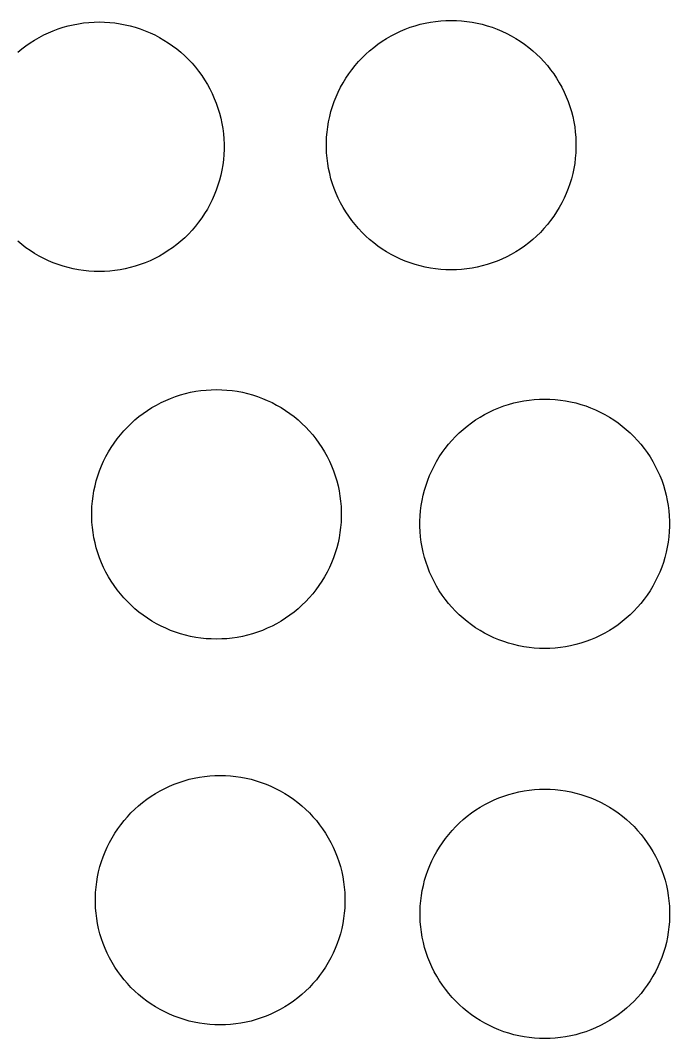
# Model space of a CAD drawing. Header units: metres. Extents: x -102 to 102, y -50 to 50.
# Drawn here: x 65.88 to 74.2, y -4.09 to 8.96 of the extents above; entities that cross this region are included whole.
import ezdxf

# ---------------------------------------------------------------- set-up
doc = ezdxf.new("R2010")
doc.units = ezdxf.units.M

msp = doc.modelspace()

# ---------------------------------------------------------------- linework, layer by layer
for p, q in [((66.4247, 8.87555), (66.4893, 8.89357)), ((66.4893, 8.89357), (66.5545, 8.90887)), ((66.5545, 8.90887), (66.6203, 8.92143)), ((66.6203, 8.92143), (66.6866, 8.93123)), ((66.6866, 8.93123), (66.7533, 8.93823)), ((66.7533, 8.93823), (66.8202, 8.94244)), ((66.8202, 8.94244), (66.8872, 8.94385)), ((66.8872, 8.94385), (66.9542, 8.94244)), ((66.9542, 8.94244), (67.021, 8.93823)), ((67.021, 8.93823), (67.0877, 8.93123)), ((67.0877, 8.93123), (67.154, 8.92143)), ((67.154, 8.92143), (67.2198, 8.90887)), ((67.2198, 8.90887), (67.2851, 8.89357)), ((67.2851, 8.89357), (67.3496, 8.87555)), ((70.8729, 8.87556), (70.9367, 8.89627)), ((70.9367, 8.89627), (71.0012, 8.91429)), ((71.0012, 8.91429), (71.0665, 8.9296)), ((71.0665, 8.9296), (71.1323, 8.94215)), ((71.1323, 8.94215), (71.1986, 8.95193)), ((71.1986, 8.95193), (71.2652, 8.95894)), ((71.2652, 8.95894), (71.3321, 8.96315)), ((71.3321, 8.96315), (71.3991, 8.96455)), ((71.3991, 8.96455), (71.4661, 8.96315)), ((71.4661, 8.96315), (71.533, 8.95894)), ((71.533, 8.95894), (71.5996, 8.95193)), ((71.5996, 8.95193), (71.6659, 8.94215)), ((71.6659, 8.94215), (71.7318, 8.9296)), ((71.7318, 8.9296), (71.797, 8.91429)), ((71.797, 8.91429), (71.8616, 8.89627)), ((71.8616, 8.89627), (71.9253, 8.87556)), ((66.1164, 8.74593), (66.1758, 8.77698)), ((66.1758, 8.77698), (66.2364, 8.80551)), ((66.2364, 8.80551), (66.2982, 8.83148)), ((66.2982, 8.83148), (66.361, 8.85484)), ((66.361, 8.85484), (66.4247, 8.87555)), ((67.3496, 8.87555), (67.4133, 8.85484)), ((67.4133, 8.85484), (67.4762, 8.83148)), ((67.4762, 8.83148), (67.5379, 8.80551)), ((67.5379, 8.80551), (67.5986, 8.77698)), ((67.5986, 8.77698), (67.658, 8.74593)), ((70.5703, 8.73314), (70.6283, 8.76665)), ((70.6283, 8.76665), (70.6877, 8.7977)), ((70.6877, 8.7977), (70.7483, 8.82623)), ((70.7483, 8.82623), (70.8101, 8.8522)), ((70.8101, 8.8522), (70.8729, 8.87556)), ((71.9253, 8.87556), (71.9881, 8.8522)), ((71.9881, 8.8522), (72.0499, 8.82623)), ((72.0499, 8.82623), (72.1105, 8.7977)), ((72.1105, 8.7977), (72.1699, 8.76665)), ((72.1699, 8.76665), (72.228, 8.73314)), ((65.8933, 8.59775), (65.9467, 8.63828)), ((65.9467, 8.63828), (66.0017, 8.67651)), ((66.0017, 8.67651), (66.0583, 8.71242)), ((66.0583, 8.71242), (66.1164, 8.74593)), ((67.658, 8.74593), (67.716, 8.71242)), ((67.716, 8.71242), (67.7726, 8.67651)), ((67.7726, 8.67651), (67.8276, 8.63828)), ((67.8276, 8.63828), (67.881, 8.59775)), ((70.4053, 8.61847), (70.4586, 8.65898)), ((70.4586, 8.65898), (70.5137, 8.69724)), ((70.5137, 8.69724), (70.5703, 8.73314)), ((72.228, 8.73314), (72.2845, 8.69724)), ((72.2845, 8.69724), (72.3396, 8.65898)), ((72.3396, 8.65898), (72.3929, 8.61847)), ((65.8417, 8.55504), (65.8933, 8.59775)), ((67.881, 8.59775), (67.9326, 8.55504)), ((67.9326, 8.55504), (67.9824, 8.51019)), ((67.9824, 8.51019), (68.0303, 8.4633)), ((70.256, 8.48402), (70.3038, 8.5309)), ((70.3038, 8.5309), (70.3536, 8.57574)), ((70.3536, 8.57574), (70.4053, 8.61847)), ((72.3929, 8.61847), (72.4446, 8.57574)), ((72.4446, 8.57574), (72.4944, 8.5309)), ((72.4944, 8.5309), (72.5423, 8.48402)), ((68.0303, 8.4633), (68.0762, 8.41444)), ((68.0762, 8.41444), (68.12, 8.36372)), ((68.12, 8.36372), (68.1616, 8.3112)), ((70.1247, 8.33191), (70.1663, 8.38443)), ((70.1663, 8.38443), (70.2101, 8.43517)), ((70.2101, 8.43517), (70.256, 8.48402)), ((72.5423, 8.48402), (72.5881, 8.43517)), ((72.5881, 8.43517), (72.6319, 8.38443)), ((72.6319, 8.38443), (72.6736, 8.33191)), ((68.1616, 8.3112), (68.201, 8.25699)), ((68.201, 8.25699), (68.2381, 8.20116)), ((70.0482, 8.22188), (70.0853, 8.27769)), ((70.0853, 8.27769), (70.1247, 8.33191)), ((72.6736, 8.33191), (72.713, 8.27769)), ((72.713, 8.27769), (72.75, 8.22188)), ((68.2381, 8.20116), (68.2728, 8.14384)), ((68.2728, 8.14384), (68.3051, 8.08511)), ((69.9514, 8.04581), (69.9812, 8.10583)), ((69.9812, 8.10583), (70.0135, 8.16455)), ((70.0135, 8.16455), (70.0482, 8.22188)), ((72.75, 8.22188), (72.7847, 8.16455)), ((72.7847, 8.16455), (72.817, 8.10583)), ((72.817, 8.10583), (72.8468, 8.04581)), ((68.3051, 8.08511), (68.3349, 8.02509)), ((68.3349, 8.02509), (68.3622, 7.96387)), ((69.8995, 7.92227), (69.9241, 7.98457)), ((69.9241, 7.98457), (69.9514, 8.04581)), ((72.8468, 8.04581), (72.8741, 7.98457)), ((72.8741, 7.98457), (72.8988, 7.92227)), ((68.3622, 7.96387), (68.3868, 7.90155)), ((68.3868, 7.90155), (68.4089, 7.83827)), ((68.4089, 7.83827), (68.4282, 7.77411)), ((69.858, 7.79483), (69.8774, 7.85898)), ((69.8774, 7.85898), (69.8995, 7.92227)), ((72.8988, 7.92227), (72.9208, 7.85898)), ((72.9208, 7.85898), (72.9402, 7.79483)), ((68.4282, 7.77411), (68.4449, 7.7092)), ((68.4449, 7.7092), (68.4588, 7.64365)), ((69.8275, 7.66437), (69.8414, 7.72992)), ((69.8414, 7.72992), (69.858, 7.79483)), ((72.9402, 7.79483), (72.9568, 7.72992)), ((72.9568, 7.72992), (72.9708, 7.66437)), ((68.4588, 7.64365), (68.47, 7.57758)), ((68.47, 7.57758), (68.4784, 7.51109)), ((69.8079, 7.5318), (69.8163, 7.59828)), ((69.8163, 7.59828), (69.8275, 7.66437)), ((72.9708, 7.66437), (72.9819, 7.59828)), ((72.9819, 7.59828), (72.9903, 7.5318)), ((68.4784, 7.51109), (68.484, 7.44431)), ((68.484, 7.44431), (68.4868, 7.37735)), ((69.7995, 7.39806), (69.8023, 7.46503)), ((69.8023, 7.46503), (69.8079, 7.5318)), ((72.9903, 7.5318), (72.996, 7.46503)), ((72.996, 7.46503), (72.9988, 7.39806)), ((68.4868, 7.37735), (68.4868, 7.31033)), ((69.7995, 7.33105), (69.7995, 7.39806)), ((69.8023, 7.26408), (69.7995, 7.33105)), ((72.9988, 7.33105), (72.996, 7.26408)), ((72.9988, 7.39806), (72.9988, 7.33105)), ((68.484, 7.24338), (68.4784, 7.17659)), ((68.4868, 7.31033), (68.484, 7.24338)), ((69.8079, 7.19731), (69.8023, 7.26408)), ((69.8163, 7.13083), (69.8079, 7.19731)), ((72.9903, 7.19731), (72.9819, 7.13083)), ((72.996, 7.26408), (72.9903, 7.19731)), ((68.47, 7.11011), (68.4588, 7.04404)), ((68.4784, 7.17659), (68.47, 7.11011)), ((69.8275, 7.06474), (69.8163, 7.13083)), ((69.8414, 6.99919), (69.8275, 7.06474)), ((72.9708, 7.06474), (72.9568, 6.99919)), ((72.9819, 7.13083), (72.9708, 7.06474)), ((68.4449, 6.97849), (68.4282, 6.91357)), ((68.4588, 7.04404), (68.4449, 6.97849)), ((69.858, 6.93428), (69.8414, 6.99919)), ((69.8774, 6.87013), (69.858, 6.93428)), ((72.9402, 6.93428), (72.9208, 6.87013)), ((72.9568, 6.99919), (72.9402, 6.93428)), ((68.4089, 6.84941), (68.3868, 6.78613)), ((68.4282, 6.91357), (68.4089, 6.84941)), ((69.8995, 6.80684), (69.8774, 6.87013)), ((69.9241, 6.74454), (69.8995, 6.80684)), ((72.8988, 6.80684), (72.8741, 6.74454)), ((72.9208, 6.87013), (72.8988, 6.80684)), ((68.3349, 6.6626), (68.3051, 6.60257)), ((68.3622, 6.72382), (68.3349, 6.6626)), ((68.3868, 6.78613), (68.3622, 6.72382)), ((69.9514, 6.6833), (69.9241, 6.74454)), ((69.9812, 6.62328), (69.9514, 6.6833)), ((72.8468, 6.6833), (72.817, 6.62328)), ((72.8741, 6.74454), (72.8468, 6.6833)), ((68.2728, 6.54384), (68.2381, 6.48651)), ((68.3051, 6.60257), (68.2728, 6.54384)), ((70.0135, 6.56456), (69.9812, 6.62328)), ((70.0482, 6.50723), (70.0135, 6.56456)), ((72.7847, 6.56456), (72.75, 6.50723)), ((72.817, 6.62328), (72.7847, 6.56456)), ((68.201, 6.43069), (68.1616, 6.37648)), ((68.2381, 6.48651), (68.201, 6.43069)), ((70.0853, 6.45142), (70.0482, 6.50723)), ((70.1247, 6.3972), (70.0853, 6.45142)), ((72.713, 6.45142), (72.6736, 6.3972)), ((72.75, 6.50723), (72.713, 6.45142)), ((68.0762, 6.27324), (68.0303, 6.22438)), ((68.12, 6.32396), (68.0762, 6.27324)), ((68.1616, 6.37648), (68.12, 6.32396)), ((70.1663, 6.34468), (70.1247, 6.3972)), ((70.2101, 6.29395), (70.1663, 6.34468)), ((70.256, 6.24509), (70.2101, 6.29395)), ((72.5881, 6.29395), (72.5423, 6.24509)), ((72.6319, 6.34468), (72.5881, 6.29395)), ((72.6736, 6.3972), (72.6319, 6.34468)), ((67.9824, 6.17749), (67.9326, 6.13264)), ((68.0303, 6.22438), (67.9824, 6.17749)), ((70.3038, 6.19821), (70.256, 6.24509)), ((70.3536, 6.15337), (70.3038, 6.19821)), ((70.4053, 6.11064), (70.3536, 6.15337)), ((72.4446, 6.15337), (72.3929, 6.11064)), ((72.4944, 6.19821), (72.4446, 6.15337)), ((72.5423, 6.24509), (72.4944, 6.19821)), ((65.8933, 6.08994), (65.8417, 6.13264)), ((65.9467, 6.04941), (65.8933, 6.08994)), ((66.0017, 6.01117), (65.9467, 6.04941)), ((66.0583, 5.97525), (66.0017, 6.01117)), ((67.7726, 6.01117), (67.716, 5.97525)), ((67.8276, 6.04941), (67.7726, 6.01117)), ((67.881, 6.08994), (67.8276, 6.04941)), ((67.9326, 6.13264), (67.881, 6.08994)), ((70.4586, 6.07013), (70.4053, 6.11064)), ((70.5137, 6.03188), (70.4586, 6.07013)), ((70.5703, 5.99597), (70.5137, 6.03188)), ((72.2845, 6.03188), (72.228, 5.99597)), ((72.3396, 6.07013), (72.2845, 6.03188)), ((72.3929, 6.11064), (72.3396, 6.07013)), ((66.1164, 5.94176), (66.0583, 5.97525)), ((66.1758, 5.91071), (66.1164, 5.94176)), ((66.2364, 5.88217), (66.1758, 5.91071)), ((66.2982, 5.8562), (66.2364, 5.88217)), ((67.5379, 5.88217), (67.4762, 5.8562)), ((67.5986, 5.91071), (67.5379, 5.88217)), ((67.658, 5.94176), (67.5986, 5.91071)), ((67.716, 5.97525), (67.658, 5.94176)), ((70.6283, 5.96246), (70.5703, 5.99597)), ((70.6877, 5.93141), (70.6283, 5.96246)), ((70.7483, 5.90288), (70.6877, 5.93141)), ((70.8101, 5.87691), (70.7483, 5.90288)), ((70.8729, 5.85355), (70.8101, 5.87691)), ((71.9881, 5.87691), (71.9253, 5.85355)), ((72.0499, 5.90288), (71.9881, 5.87691)), ((72.1105, 5.93141), (72.0499, 5.90288)), ((72.1699, 5.96246), (72.1105, 5.93141)), ((72.228, 5.99597), (72.1699, 5.96246)), ((66.361, 5.83284), (66.2982, 5.8562)), ((66.4247, 5.81213), (66.361, 5.83284)), ((66.4893, 5.79411), (66.4247, 5.81213)), ((66.5545, 5.77881), (66.4893, 5.79411)), ((66.6203, 5.76625), (66.5545, 5.77881)), ((66.6866, 5.75645), (66.6203, 5.76625)), ((66.7533, 5.74945), (66.6866, 5.75645)), ((66.8202, 5.74524), (66.7533, 5.74945)), ((67.021, 5.74945), (66.9542, 5.74524)), ((67.0877, 5.75645), (67.021, 5.74945)), ((67.154, 5.76625), (67.0877, 5.75645)), ((67.2198, 5.77881), (67.154, 5.76625)), ((67.2851, 5.79411), (67.2198, 5.77881)), ((67.3496, 5.81213), (67.2851, 5.79411)), ((67.4133, 5.83284), (67.3496, 5.81213)), ((67.4762, 5.8562), (67.4133, 5.83284)), ((70.9367, 5.83284), (70.8729, 5.85355)), ((71.0012, 5.81482), (70.9367, 5.83284)), ((71.0665, 5.79951), (71.0012, 5.81482)), ((71.1323, 5.78696), (71.0665, 5.79951)), ((71.1986, 5.77718), (71.1323, 5.78696)), ((71.2652, 5.77017), (71.1986, 5.77718)), ((71.3321, 5.76596), (71.2652, 5.77017)), ((71.3991, 5.76456), (71.3321, 5.76596)), ((71.4661, 5.76596), (71.3991, 5.76456)), ((71.533, 5.77017), (71.4661, 5.76596)), ((71.5996, 5.77718), (71.533, 5.77017)), ((71.6659, 5.78696), (71.5996, 5.77718)), ((71.7318, 5.79951), (71.6659, 5.78696)), ((71.797, 5.81482), (71.7318, 5.79951)), ((71.8616, 5.83284), (71.797, 5.81482)), ((71.9253, 5.85355), (71.8616, 5.83284)), ((66.8872, 5.74384), (66.8202, 5.74524)), ((66.9542, 5.74524), (66.8872, 5.74384)), ((67.9279, 4.16121), (67.9925, 4.17923)), ((67.9925, 4.17923), (68.0578, 4.19453)), ((68.0578, 4.19453), (68.1236, 4.20709)), ((68.1236, 4.20709), (68.1899, 4.21689)), ((68.1899, 4.21689), (68.2565, 4.22389)), ((68.2565, 4.22389), (68.3234, 4.2281)), ((68.3234, 4.2281), (68.3904, 4.22951)), ((68.3904, 4.22951), (68.4574, 4.2281)), ((68.4574, 4.2281), (68.5243, 4.22389)), ((68.5243, 4.22389), (68.5909, 4.21689)), ((68.5909, 4.21689), (68.6572, 4.20709)), ((68.6572, 4.20709), (68.7231, 4.19453)), ((68.7231, 4.19453), (68.7883, 4.17923)), ((68.7883, 4.17923), (68.8529, 4.16121)), ((67.6196, 4.0316), (67.679, 4.06264)), ((67.679, 4.06264), (67.7396, 4.09117)), ((67.7396, 4.09117), (67.8014, 4.11714)), ((67.8014, 4.11714), (67.8642, 4.1405)), ((67.8642, 4.1405), (67.9279, 4.16121)), ((68.8529, 4.16121), (68.9166, 4.1405)), ((68.9166, 4.1405), (68.9794, 4.11714)), ((68.9794, 4.11714), (69.0412, 4.09117)), ((69.0412, 4.09117), (69.1018, 4.06264)), ((69.1018, 4.06264), (69.1612, 4.0316)), ((72.1354, 4.03975), (72.2, 4.05777)), ((72.2, 4.05777), (72.2652, 4.07307)), ((72.2652, 4.07307), (72.331, 4.08563)), ((72.331, 4.08563), (72.3973, 4.09543)), ((72.3973, 4.09543), (72.464, 4.10243)), ((72.464, 4.10243), (72.5309, 4.10664)), ((72.5309, 4.10664), (72.5979, 4.10805)), ((72.5979, 4.10805), (72.6649, 4.10664)), ((72.6649, 4.10664), (72.7318, 4.10243)), ((72.7318, 4.10243), (72.7984, 4.09543)), ((72.7984, 4.09543), (72.8647, 4.08563)), ((72.8647, 4.08563), (72.9305, 4.07307)), ((72.9305, 4.07307), (72.9958, 4.05777)), ((72.9958, 4.05777), (73.0603, 4.03975)), ((67.3966, 3.88341), (67.45, 3.92393)), ((67.45, 3.92393), (67.505, 3.96217)), ((67.505, 3.96217), (67.5616, 3.99809)), ((67.5616, 3.99809), (67.6196, 4.0316)), ((69.1612, 4.0316), (69.2193, 3.99809)), ((69.2193, 3.99809), (69.2758, 3.96217)), ((69.2758, 3.96217), (69.3309, 3.92393)), ((69.3309, 3.92393), (69.3842, 3.88341)), ((71.8271, 3.91013), (71.8864, 3.94118)), ((71.8864, 3.94118), (71.9471, 3.96971)), ((71.9471, 3.96971), (72.0089, 3.99568)), ((72.0089, 3.99568), (72.0717, 4.01904)), ((72.0717, 4.01904), (72.1354, 4.03975)), ((73.0603, 4.03975), (73.1241, 4.01904)), ((73.1241, 4.01904), (73.1869, 3.99568)), ((73.1869, 3.99568), (73.2486, 3.96971)), ((73.2486, 3.96971), (73.3093, 3.94118)), ((73.3093, 3.94118), (73.3687, 3.91013)), ((67.2473, 3.74896), (67.2951, 3.79585)), ((67.2951, 3.79585), (67.3449, 3.8407)), ((67.3449, 3.8407), (67.3966, 3.88341)), ((69.3842, 3.88341), (69.4359, 3.8407)), ((69.4359, 3.8407), (69.4857, 3.79585)), ((69.4857, 3.79585), (69.5336, 3.74896)), ((71.604, 3.76195), (71.6574, 3.80247)), ((71.6574, 3.80247), (71.7124, 3.84071)), ((71.7124, 3.84071), (71.769, 3.87662)), ((71.769, 3.87662), (71.8271, 3.91013)), ((73.3687, 3.91013), (73.4267, 3.87662)), ((73.4267, 3.87662), (73.4833, 3.84071)), ((73.4833, 3.84071), (73.5383, 3.80247)), ((73.5383, 3.80247), (73.5917, 3.76195)), ((67.1576, 3.64938), (67.2014, 3.70012)), ((67.2014, 3.70012), (67.2473, 3.74896)), ((69.5336, 3.74896), (69.5794, 3.70012)), ((69.5794, 3.70012), (69.6232, 3.64938)), ((71.4547, 3.6275), (71.5026, 3.67439)), ((71.5026, 3.67439), (71.5524, 3.71924)), ((71.5524, 3.71924), (71.604, 3.76195)), ((73.5917, 3.76195), (73.6433, 3.71924)), ((73.6433, 3.71924), (73.6931, 3.67439)), ((73.6931, 3.67439), (73.741, 3.6275)), ((67.0395, 3.48683), (67.0766, 3.54265)), ((67.0766, 3.54265), (67.116, 3.59686)), ((67.116, 3.59686), (67.1576, 3.64938)), ((69.6232, 3.64938), (69.6649, 3.59686)), ((69.6649, 3.59686), (69.7042, 3.54265)), ((69.7042, 3.54265), (69.7413, 3.48683)), ((71.3234, 3.4754), (71.365, 3.52792)), ((71.365, 3.52792), (71.4088, 3.57864)), ((71.4088, 3.57864), (71.4547, 3.6275)), ((73.741, 3.6275), (73.7869, 3.57864)), ((73.7869, 3.57864), (73.8307, 3.52792)), ((73.8307, 3.52792), (73.8723, 3.4754)), ((66.9725, 3.37077), (67.0048, 3.4295)), ((67.0048, 3.4295), (67.0395, 3.48683)), ((69.7413, 3.48683), (69.776, 3.4295)), ((69.776, 3.4295), (69.8083, 3.37077)), ((71.2469, 3.36537), (71.284, 3.42119)), ((71.284, 3.42119), (71.3234, 3.4754)), ((73.8723, 3.4754), (73.9117, 3.42119)), ((73.9117, 3.42119), (73.9488, 3.36537)), ((66.9154, 3.24953), (66.9427, 3.31075)), ((66.9427, 3.31075), (66.9725, 3.37077)), ((69.8083, 3.37077), (69.8381, 3.31075)), ((69.8381, 3.31075), (69.8654, 3.24953)), ((71.1799, 3.24931), (71.2122, 3.30804)), ((71.2122, 3.30804), (71.2469, 3.36537)), ((73.9488, 3.36537), (73.9835, 3.30804)), ((73.9835, 3.30804), (74.0158, 3.24931)), ((66.8687, 3.12393), (66.8908, 3.18723)), ((66.8908, 3.18723), (66.9154, 3.24953)), ((69.8654, 3.24953), (69.8901, 3.18723)), ((69.8901, 3.18723), (69.9121, 3.12393)), ((71.1229, 3.12807), (71.1501, 3.18929)), ((71.1501, 3.18929), (71.1799, 3.24931)), ((74.0158, 3.24931), (74.0456, 3.18929)), ((74.0456, 3.18929), (74.0728, 3.12807)), ((66.8327, 2.99486), (66.8493, 3.05977)), ((66.8493, 3.05977), (66.8687, 3.12393)), ((69.9121, 3.12393), (69.9315, 3.05977)), ((69.9315, 3.05977), (69.9481, 2.99486)), ((71.0762, 3.00247), (71.0982, 3.06575)), ((71.0982, 3.06575), (71.1229, 3.12807)), ((74.0728, 3.12807), (74.0975, 3.06575)), ((74.0975, 3.06575), (74.1196, 3.00247)), ((66.8076, 2.86324), (66.8187, 2.92931)), ((66.8187, 2.92931), (66.8327, 2.99486)), ((69.9481, 2.99486), (69.9621, 2.92931)), ((69.9621, 2.92931), (69.9732, 2.86324)), ((71.0262, 2.80785), (71.0401, 2.8734)), ((71.0401, 2.8734), (71.0568, 2.93831)), ((71.0568, 2.93831), (71.0762, 3.00247)), ((74.1196, 3.00247), (74.1389, 2.93831)), ((74.1389, 2.93831), (74.1556, 2.8734)), ((74.1556, 2.8734), (74.1695, 2.80785)), ((66.7936, 2.72997), (66.7992, 2.79675)), ((66.7992, 2.79675), (66.8076, 2.86324)), ((69.9732, 2.86324), (69.9816, 2.79675)), ((69.9816, 2.79675), (69.9872, 2.72997)), ((71.015, 2.74178), (71.0262, 2.80785)), ((74.1695, 2.80785), (74.1807, 2.74178)), ((66.7908, 2.66301), (66.7936, 2.72997)), ((66.7908, 2.59599), (66.7908, 2.66301)), ((69.9872, 2.72997), (69.9901, 2.66301)), ((69.9901, 2.66301), (69.9901, 2.59599)), ((71.001, 2.60851), (71.0066, 2.67529)), ((71.0066, 2.67529), (71.015, 2.74178)), ((74.1807, 2.74178), (74.1891, 2.67529)), ((74.1891, 2.67529), (74.1947, 2.60851)), ((66.7936, 2.52904), (66.7908, 2.59599)), ((66.7992, 2.46227), (66.7936, 2.52904)), ((69.9872, 2.52904), (69.9816, 2.46227)), ((69.9901, 2.59599), (69.9872, 2.52904)), ((70.9982, 2.54155), (71.001, 2.60851)), ((70.9982, 2.47453), (70.9982, 2.54155)), ((74.1947, 2.60851), (74.1975, 2.54155)), ((74.1975, 2.54155), (74.1975, 2.47453)), ((66.8076, 2.39577), (66.7992, 2.46227)), ((66.8187, 2.3297), (66.8076, 2.39577)), ((69.9732, 2.39577), (69.9621, 2.3297)), ((69.9816, 2.46227), (69.9732, 2.39577)), ((71.001, 2.40758), (70.9982, 2.47453)), ((71.0066, 2.34079), (71.001, 2.40758)), ((74.1947, 2.40758), (74.1891, 2.34079)), ((74.1975, 2.47453), (74.1947, 2.40758)), ((66.8327, 2.26414), (66.8187, 2.3297)), ((66.8493, 2.19923), (66.8327, 2.26414)), ((69.9481, 2.26414), (69.9315, 2.19923)), ((69.9621, 2.3297), (69.9481, 2.26414)), ((71.015, 2.27431), (71.0066, 2.34079)), ((71.0262, 2.20824), (71.015, 2.27431)), ((74.1807, 2.27431), (74.1695, 2.20824)), ((74.1891, 2.34079), (74.1807, 2.27431)), ((66.8687, 2.13507), (66.8493, 2.19923)), ((66.8908, 2.07179), (66.8687, 2.13507)), ((69.9121, 2.13507), (69.8901, 2.07179)), ((69.9315, 2.19923), (69.9121, 2.13507)), ((71.0401, 2.14268), (71.0262, 2.20824)), ((71.0568, 2.07777), (71.0401, 2.14268)), ((74.1556, 2.14268), (74.1389, 2.07777)), ((74.1695, 2.20824), (74.1556, 2.14268)), ((66.9154, 2.00948), (66.8908, 2.07179)), ((66.9427, 1.94826), (66.9154, 2.00948)), ((69.8654, 2.00948), (69.8381, 1.94826)), ((69.8901, 2.07179), (69.8654, 2.00948)), ((71.0762, 2.01361), (71.0568, 2.07777)), ((71.0982, 1.95033), (71.0762, 2.01361)), ((74.1196, 2.01361), (74.0975, 1.95033)), ((74.1389, 2.07777), (74.1196, 2.01361)), ((66.9725, 1.88823), (66.9427, 1.94826)), ((67.0048, 1.8295), (66.9725, 1.88823)), ((67.0395, 1.77219), (67.0048, 1.8295)), ((69.776, 1.8295), (69.7413, 1.77219)), ((69.8083, 1.88823), (69.776, 1.8295)), ((69.8381, 1.94826), (69.8083, 1.88823)), ((71.1229, 1.88802), (71.0982, 1.95033)), ((71.1501, 1.8268), (71.1229, 1.88802)), ((74.0728, 1.88802), (74.0456, 1.8268)), ((74.0975, 1.95033), (74.0728, 1.88802)), ((67.0766, 1.71635), (67.0395, 1.77219)), ((67.116, 1.66214), (67.0766, 1.71635)), ((69.7042, 1.71635), (69.6649, 1.66214)), ((69.7413, 1.77219), (69.7042, 1.71635)), ((71.1799, 1.76677), (71.1501, 1.8268)), ((71.2122, 1.70804), (71.1799, 1.76677)), ((71.2469, 1.65073), (71.2122, 1.70804)), ((73.9835, 1.70804), (73.9488, 1.65073)), ((74.0158, 1.76677), (73.9835, 1.70804)), ((74.0456, 1.8268), (74.0158, 1.76677)), ((67.1576, 1.60962), (67.116, 1.66214)), ((67.2014, 1.5589), (67.1576, 1.60962)), ((69.6232, 1.60962), (69.5794, 1.5589)), ((69.6649, 1.66214), (69.6232, 1.60962)), ((71.284, 1.59489), (71.2469, 1.65073)), ((71.3234, 1.54068), (71.284, 1.59489)), ((73.9117, 1.59489), (73.8723, 1.54068)), ((73.9488, 1.65073), (73.9117, 1.59489)), ((67.2473, 1.51004), (67.2014, 1.5589)), ((67.2951, 1.46315), (67.2473, 1.51004)), ((67.3449, 1.4183), (67.2951, 1.46315)), ((69.4857, 1.46315), (69.4359, 1.4183)), ((69.5336, 1.51004), (69.4857, 1.46315)), ((69.5794, 1.5589), (69.5336, 1.51004)), ((71.365, 1.48816), (71.3234, 1.54068)), ((71.4088, 1.43744), (71.365, 1.48816)), ((71.4547, 1.38858), (71.4088, 1.43744)), ((73.7869, 1.43744), (73.741, 1.38858)), ((73.8307, 1.48816), (73.7869, 1.43744)), ((73.8723, 1.54068), (73.8307, 1.48816)), ((67.3966, 1.3756), (67.3449, 1.4183)), ((67.45, 1.33508), (67.3966, 1.3756)), ((67.505, 1.29683), (67.45, 1.33508)), ((69.3309, 1.33508), (69.2758, 1.29683)), ((69.3842, 1.3756), (69.3309, 1.33508)), ((69.4359, 1.4183), (69.3842, 1.3756)), ((71.5026, 1.34169), (71.4547, 1.38858)), ((71.5524, 1.29684), (71.5026, 1.34169)), ((73.6931, 1.34169), (73.6433, 1.29684)), ((73.741, 1.38858), (73.6931, 1.34169)), ((67.5616, 1.26093), (67.505, 1.29683)), ((67.6196, 1.22742), (67.5616, 1.26093)), ((67.679, 1.19637), (67.6196, 1.22742)), ((67.7396, 1.16783), (67.679, 1.19637)), ((69.1018, 1.19637), (69.0412, 1.16783)), ((69.1612, 1.22742), (69.1018, 1.19637)), ((69.2193, 1.26093), (69.1612, 1.22742)), ((69.2758, 1.29683), (69.2193, 1.26093)), ((71.604, 1.25414), (71.5524, 1.29684)), ((71.6574, 1.21361), (71.604, 1.25414)), ((71.7124, 1.17537), (71.6574, 1.21361)), ((71.769, 1.13947), (71.7124, 1.17537)), ((73.4833, 1.17537), (73.4267, 1.13947)), ((73.5383, 1.21361), (73.4833, 1.17537)), ((73.5917, 1.25414), (73.5383, 1.21361)), ((73.6433, 1.29684), (73.5917, 1.25414)), ((67.8014, 1.14186), (67.7396, 1.16783)), ((67.8642, 1.1185), (67.8014, 1.14186)), ((67.9279, 1.09779), (67.8642, 1.1185)), ((67.9925, 1.07977), (67.9279, 1.09779)), ((68.0578, 1.06447), (67.9925, 1.07977)), ((68.1236, 1.05191), (68.0578, 1.06447)), ((68.1899, 1.04211), (68.1236, 1.05191)), ((68.6572, 1.05191), (68.5909, 1.04211)), ((68.7231, 1.06447), (68.6572, 1.05191)), ((68.7883, 1.07977), (68.7231, 1.06447)), ((68.8529, 1.09779), (68.7883, 1.07977)), ((68.9166, 1.1185), (68.8529, 1.09779)), ((68.9794, 1.14186), (68.9166, 1.1185)), ((69.0412, 1.16783), (68.9794, 1.14186)), ((71.8271, 1.10596), (71.769, 1.13947)), ((71.8864, 1.07491), (71.8271, 1.10596)), ((71.9471, 1.04637), (71.8864, 1.07491)), ((72.0089, 1.0204), (71.9471, 1.04637)), ((73.2486, 1.04637), (73.1869, 1.0204)), ((73.3093, 1.07491), (73.2486, 1.04637)), ((73.3687, 1.10596), (73.3093, 1.07491)), ((73.4267, 1.13947), (73.3687, 1.10596)), ((68.2565, 1.03511), (68.1899, 1.04211)), ((68.3234, 1.0309), (68.2565, 1.03511)), ((68.3904, 1.02951), (68.3234, 1.0309)), ((68.4574, 1.0309), (68.3904, 1.02951)), ((68.5243, 1.03511), (68.4574, 1.0309)), ((68.5909, 1.04211), (68.5243, 1.03511)), ((72.0717, 0.99704), (72.0089, 1.0204)), ((72.1354, 0.97633), (72.0717, 0.99704)), ((72.2, 0.95831), (72.1354, 0.97633)), ((72.2652, 0.94301), (72.2, 0.95831)), ((72.331, 0.93045), (72.2652, 0.94301)), ((72.3973, 0.92065), (72.331, 0.93045)), ((72.464, 0.91365), (72.3973, 0.92065)), ((72.7984, 0.92065), (72.7318, 0.91365)), ((72.8647, 0.93045), (72.7984, 0.92065)), ((72.9305, 0.94301), (72.8647, 0.93045)), ((72.9958, 0.95831), (72.9305, 0.94301)), ((73.0603, 0.97633), (72.9958, 0.95831)), ((73.1241, 0.99704), (73.0603, 0.97633)), ((73.1869, 1.0204), (73.1241, 0.99704)), ((72.5309, 0.90944), (72.464, 0.91365)), ((72.5979, 0.90804), (72.5309, 0.90944)), ((72.6649, 0.90944), (72.5979, 0.90804)), ((72.7318, 0.91365), (72.6649, 0.90944)), ((67.9748, -0.78676), (68.0394, -0.76872)), ((68.0394, -0.76872), (68.1046, -0.75343)), ((68.1046, -0.75343), (68.1705, -0.74087)), ((68.1705, -0.74087), (68.2368, -0.73108)), ((68.2368, -0.73108), (68.3034, -0.72408)), ((68.3034, -0.72408), (68.3703, -0.71986)), ((68.3703, -0.71986), (68.4373, -0.71846)), ((68.4373, -0.71846), (68.5043, -0.71986)), ((68.5043, -0.71986), (68.5712, -0.72408)), ((68.5712, -0.72408), (68.6378, -0.73108)), ((68.6378, -0.73108), (68.7041, -0.74087)), ((68.7041, -0.74087), (68.7699, -0.75343)), ((68.7699, -0.75343), (68.8352, -0.76872)), ((68.8352, -0.76872), (68.8997, -0.78676)), ((67.6665, -0.91637), (67.7259, -0.88533)), ((67.7259, -0.88533), (67.7865, -0.8568)), ((67.7865, -0.8568), (67.8483, -0.83083)), ((67.8483, -0.83083), (67.9111, -0.80746)), ((67.9111, -0.80746), (67.9748, -0.78676)), ((68.8997, -0.78676), (68.9635, -0.80746)), ((68.9635, -0.80746), (69.0263, -0.83083)), ((69.0263, -0.83083), (69.0881, -0.8568)), ((69.0881, -0.8568), (69.1487, -0.88533)), ((69.1487, -0.88533), (69.2081, -0.91637)), ((72.3327, -0.91663), (72.399, -0.90683)), ((72.399, -0.90683), (72.4657, -0.89983)), ((72.4657, -0.89983), (72.5325, -0.89562)), ((72.5325, -0.89562), (72.5995, -0.89421)), ((72.5995, -0.89421), (72.6665, -0.89562)), ((72.6665, -0.89562), (72.7334, -0.89983)), ((72.7334, -0.89983), (72.8001, -0.90683)), ((72.8001, -0.90683), (72.8664, -0.91663)), ((67.4435, -1.06456), (67.4968, -1.02403)), ((67.4968, -1.02403), (67.5519, -0.98579)), ((67.5519, -0.98579), (67.6084, -0.94988)), ((67.6084, -0.94988), (67.6665, -0.91637)), ((69.2081, -0.91637), (69.2661, -0.94988)), ((69.2661, -0.94988), (69.3227, -0.98579)), ((69.3227, -0.98579), (69.3777, -1.02403)), ((69.3777, -1.02403), (69.4311, -1.06456)), ((71.8881, -1.06108), (71.9488, -1.03255)), ((71.9488, -1.03255), (72.0105, -1.00658)), ((72.0105, -1.00658), (72.0733, -0.98321)), ((72.0733, -0.98321), (72.1371, -0.96251)), ((72.1371, -0.96251), (72.2016, -0.94449)), ((72.2016, -0.94449), (72.2669, -0.92918)), ((72.2669, -0.92918), (72.3327, -0.91663)), ((72.8664, -0.91663), (72.9322, -0.92918)), ((72.9322, -0.92918), (72.9974, -0.94449)), ((72.9974, -0.94449), (73.062, -0.96251)), ((73.062, -0.96251), (73.1257, -0.98321)), ((73.1257, -0.98321), (73.1885, -1.00658)), ((73.1885, -1.00658), (73.2503, -1.03255)), ((73.2503, -1.03255), (73.311, -1.06108)), ((67.2941, -1.19901), (67.342, -1.15211)), ((67.342, -1.15211), (67.3918, -1.10727)), ((67.3918, -1.10727), (67.4435, -1.06456)), ((69.4311, -1.06456), (69.4828, -1.10727)), ((69.4828, -1.10727), (69.5326, -1.15211)), ((69.5326, -1.15211), (69.5804, -1.19901)), ((71.6591, -1.19978), (71.7141, -1.16154)), ((71.7141, -1.16154), (71.7707, -1.12563)), ((71.7707, -1.12563), (71.8287, -1.09212)), ((71.8287, -1.09212), (71.8881, -1.06108)), ((73.311, -1.06108), (73.3703, -1.09212)), ((73.3703, -1.09212), (73.4284, -1.12563)), ((73.4284, -1.12563), (73.485, -1.16154)), ((73.485, -1.16154), (73.54, -1.19978)), ((67.1628, -1.3511), (67.2045, -1.29858)), ((67.2045, -1.29858), (67.2483, -1.24785)), ((67.2483, -1.24785), (67.2941, -1.19901)), ((69.5804, -1.19901), (69.6263, -1.24785)), ((69.6263, -1.24785), (69.6701, -1.29858)), ((69.6701, -1.29858), (69.7117, -1.3511)), ((71.5043, -1.32787), (71.5541, -1.28302)), ((71.5541, -1.28302), (71.6057, -1.24031)), ((71.6057, -1.24031), (71.6591, -1.19978)), ((73.54, -1.19978), (73.5934, -1.24031)), ((73.5934, -1.24031), (73.645, -1.28302)), ((73.645, -1.28302), (73.6948, -1.32787)), ((67.0864, -1.46114), (67.1234, -1.40532)), ((67.1234, -1.40532), (67.1628, -1.3511)), ((69.7117, -1.3511), (69.7511, -1.40532)), ((69.7511, -1.40532), (69.7882, -1.46114)), ((71.3667, -1.47433), (71.4105, -1.4236)), ((71.4105, -1.4236), (71.4564, -1.37476)), ((71.4564, -1.37476), (71.5043, -1.32787)), ((73.6948, -1.32787), (73.7427, -1.37476)), ((73.7427, -1.37476), (73.7886, -1.4236)), ((73.7886, -1.4236), (73.8324, -1.47433)), ((67.0194, -1.57719), (67.0517, -1.51846)), ((67.0517, -1.51846), (67.0864, -1.46114)), ((69.7882, -1.46114), (69.8229, -1.51846)), ((69.8229, -1.51846), (69.8552, -1.57719)), ((71.2857, -1.58107), (71.3251, -1.52686)), ((71.3251, -1.52686), (71.3667, -1.47433)), ((73.8324, -1.47433), (73.874, -1.52686)), ((73.874, -1.52686), (73.9134, -1.58107)), ((66.9623, -1.69844), (66.9896, -1.63722)), ((66.9896, -1.63722), (67.0194, -1.57719)), ((69.8552, -1.57719), (69.885, -1.63722)), ((69.885, -1.63722), (69.9123, -1.69844)), ((71.1816, -1.75294), (71.2139, -1.69421)), ((71.2139, -1.69421), (71.2486, -1.63689)), ((71.2486, -1.63689), (71.2857, -1.58107)), ((73.9134, -1.58107), (73.9505, -1.63689)), ((73.9505, -1.63689), (73.9852, -1.69421)), ((73.9852, -1.69421), (74.0175, -1.75294)), ((66.8962, -1.88818), (66.9156, -1.82404)), ((66.9156, -1.82404), (66.9376, -1.76074)), ((66.9376, -1.76074), (66.9623, -1.69844)), ((69.9123, -1.69844), (69.9369, -1.76074)), ((69.9369, -1.76074), (69.959, -1.82404)), ((69.959, -1.82404), (69.9783, -1.88818)), ((71.1246, -1.87419), (71.1518, -1.81297)), ((71.1518, -1.81297), (71.1816, -1.75294)), ((74.0175, -1.75294), (74.0473, -1.81297)), ((74.0473, -1.81297), (74.0745, -1.87419)), ((66.8656, -2.01865), (66.8796, -1.95309)), ((66.8796, -1.95309), (66.8962, -1.88818)), ((69.9783, -1.88818), (69.995, -1.95309)), ((69.995, -1.95309), (70.0089, -2.01865)), ((71.0779, -1.99979), (71.0999, -1.93649)), ((71.0999, -1.93649), (71.1246, -1.87419)), ((74.0745, -1.87419), (74.0992, -1.93649)), ((74.0992, -1.93649), (74.1212, -1.99979)), ((66.8461, -2.15121), (66.8544, -2.08473)), ((66.8544, -2.08473), (66.8656, -2.01865)), ((70.0089, -2.01865), (70.0201, -2.08473)), ((70.0201, -2.08473), (70.0285, -2.15121)), ((71.0418, -2.12886), (71.0585, -2.06395)), ((71.0585, -2.06395), (71.0779, -1.99979)), ((74.1212, -1.99979), (74.1406, -2.06395)), ((74.1406, -2.06395), (74.1573, -2.12886)), ((66.8376, -2.28496), (66.8404, -2.218)), ((66.8404, -2.218), (66.8461, -2.15121)), ((70.0285, -2.15121), (70.0341, -2.218)), ((70.0341, -2.218), (70.0369, -2.28496)), ((71.0167, -2.26048), (71.0279, -2.1944)), ((71.0279, -2.1944), (71.0418, -2.12886)), ((74.1573, -2.12886), (74.1712, -2.1944)), ((74.1712, -2.1944), (74.1824, -2.26048)), ((66.8376, -2.35197), (66.8376, -2.28496)), ((70.0369, -2.28496), (70.0369, -2.35197)), ((71.0027, -2.39375), (71.0083, -2.32697)), ((71.0083, -2.32697), (71.0167, -2.26048)), ((74.1824, -2.26048), (74.1908, -2.32697)), ((74.1908, -2.32697), (74.1964, -2.39375)), ((66.8404, -2.41893), (66.8376, -2.35197)), ((66.8461, -2.4857), (66.8404, -2.41893)), ((70.0341, -2.41893), (70.0285, -2.4857)), ((70.0369, -2.35197), (70.0341, -2.41893)), ((70.9999, -2.46071), (71.0027, -2.39375)), ((70.9999, -2.52773), (70.9999, -2.46071)), ((74.1964, -2.39375), (74.1992, -2.46071)), ((74.1992, -2.46071), (74.1992, -2.52773)), ((66.8544, -2.5522), (66.8461, -2.4857)), ((66.8656, -2.61827), (66.8544, -2.5522)), ((70.0201, -2.5522), (70.0089, -2.61827)), ((70.0285, -2.4857), (70.0201, -2.5522)), ((71.0027, -2.59468), (70.9999, -2.52773)), ((71.0083, -2.66145), (71.0027, -2.59468)), ((74.1964, -2.59468), (74.1908, -2.66145)), ((74.1992, -2.52773), (74.1964, -2.59468)), ((66.8796, -2.68382), (66.8656, -2.61827)), ((66.8962, -2.74873), (66.8796, -2.68382)), ((69.995, -2.68382), (69.9783, -2.74873)), ((70.0089, -2.61827), (69.995, -2.68382)), ((71.0167, -2.72795), (71.0083, -2.66145)), ((71.0279, -2.79402), (71.0167, -2.72795)), ((74.1824, -2.72795), (74.1712, -2.79402)), ((74.1908, -2.66145), (74.1824, -2.72795)), ((66.9156, -2.8129), (66.8962, -2.74873)), ((66.9376, -2.87617), (66.9156, -2.8129)), ((69.959, -2.8129), (69.9369, -2.87617)), ((69.9783, -2.74873), (69.959, -2.8129)), ((71.0418, -2.85957), (71.0279, -2.79402)), ((71.0585, -2.92448), (71.0418, -2.85957)), ((74.1573, -2.85957), (74.1406, -2.92448)), ((74.1712, -2.79402), (74.1573, -2.85957)), ((66.9623, -2.93849), (66.9376, -2.87617)), ((66.9896, -2.99971), (66.9623, -2.93849)), ((67.0194, -3.05974), (66.9896, -2.99971)), ((69.885, -2.99971), (69.8552, -3.05974)), ((69.9123, -2.93849), (69.885, -2.99971)), ((69.9369, -2.87617), (69.9123, -2.93849)), ((71.0779, -2.98865), (71.0585, -2.92448)), ((71.0999, -3.05193), (71.0779, -2.98865)), ((74.1212, -2.98865), (74.0992, -3.05193)), ((74.1406, -2.92448), (74.1212, -2.98865)), ((67.0517, -3.11847), (67.0194, -3.05974)), ((67.0864, -3.17578), (67.0517, -3.11847)), ((69.8229, -3.11847), (69.7882, -3.17578)), ((69.8552, -3.05974), (69.8229, -3.11847)), ((71.1246, -3.11424), (71.0999, -3.05193)), ((71.1518, -3.17546), (71.1246, -3.11424)), ((74.0745, -3.11424), (74.0473, -3.17546)), ((74.0992, -3.05193), (74.0745, -3.11424)), ((67.1234, -3.2316), (67.0864, -3.17578)), ((67.1628, -3.28583), (67.1234, -3.2316)), ((69.7511, -3.2316), (69.7117, -3.28583)), ((69.7882, -3.17578), (69.7511, -3.2316)), ((71.1816, -3.23549), (71.1518, -3.17546)), ((71.2139, -3.29422), (71.1816, -3.23549)), ((74.0175, -3.23549), (73.9852, -3.29422)), ((74.0473, -3.17546), (74.0175, -3.23549)), ((67.2045, -3.33835), (67.1628, -3.28583)), ((67.2483, -3.38907), (67.2045, -3.33835)), ((67.2941, -3.43793), (67.2483, -3.38907)), ((69.6263, -3.38907), (69.5804, -3.43793)), ((69.6701, -3.33835), (69.6263, -3.38907)), ((69.7117, -3.28583), (69.6701, -3.33835)), ((71.2486, -3.35153), (71.2139, -3.29422)), ((71.2857, -3.40736), (71.2486, -3.35153)), ((73.9505, -3.35153), (73.9134, -3.40736)), ((73.9852, -3.29422), (73.9505, -3.35153)), ((67.342, -3.48482), (67.2941, -3.43793)), ((67.3918, -3.52965), (67.342, -3.48482)), ((69.5326, -3.48482), (69.4828, -3.52965)), ((69.5804, -3.43793), (69.5326, -3.48482)), ((71.3251, -3.46158), (71.2857, -3.40736)), ((71.3667, -3.5141), (71.3251, -3.46158)), ((71.4105, -3.56482), (71.3667, -3.5141)), ((73.8324, -3.5141), (73.7886, -3.56482)), ((73.874, -3.46158), (73.8324, -3.5141)), ((73.9134, -3.40736), (73.874, -3.46158)), ((67.4435, -3.57237), (67.3918, -3.52965)), ((67.4968, -3.61288), (67.4435, -3.57237)), ((67.5519, -3.65114), (67.4968, -3.61288)), ((67.6084, -3.68704), (67.5519, -3.65114)), ((69.3227, -3.65114), (69.2661, -3.68704)), ((69.3777, -3.61288), (69.3227, -3.65114)), ((69.4311, -3.57237), (69.3777, -3.61288)), ((69.4828, -3.52965), (69.4311, -3.57237)), ((71.4564, -3.61368), (71.4105, -3.56482)), ((71.5043, -3.66057), (71.4564, -3.61368)), ((73.7427, -3.61368), (73.6948, -3.66057)), ((73.7886, -3.56482), (73.7427, -3.61368)), ((67.6665, -3.72055), (67.6084, -3.68704)), ((67.7259, -3.7516), (67.6665, -3.72055)), ((67.7865, -3.78014), (67.7259, -3.7516)), ((67.8483, -3.80611), (67.7865, -3.78014)), ((69.0881, -3.78014), (69.0263, -3.80611)), ((69.1487, -3.7516), (69.0881, -3.78014)), ((69.2081, -3.72055), (69.1487, -3.7516)), ((69.2661, -3.68704), (69.2081, -3.72055)), ((71.5541, -3.70541), (71.5043, -3.66057)), ((71.6057, -3.74812), (71.5541, -3.70541)), ((71.6591, -3.78864), (71.6057, -3.74812)), ((73.5934, -3.74812), (73.54, -3.78864)), ((73.645, -3.70541), (73.5934, -3.74812)), ((73.6948, -3.66057), (73.645, -3.70541)), ((67.9111, -3.82947), (67.8483, -3.80611)), ((67.9748, -3.85017), (67.9111, -3.82947)), ((68.0394, -3.86819), (67.9748, -3.85017)), ((68.1046, -3.8835), (68.0394, -3.86819)), ((68.1705, -3.89606), (68.1046, -3.8835)), ((68.2368, -3.90585), (68.1705, -3.89606)), ((68.3034, -3.91286), (68.2368, -3.90585)), ((68.3703, -3.91705), (68.3034, -3.91286)), ((68.4373, -3.91846), (68.3703, -3.91705)), ((68.5043, -3.91705), (68.4373, -3.91846)), ((68.5712, -3.91286), (68.5043, -3.91705)), ((68.6378, -3.90585), (68.5712, -3.91286)), ((68.7041, -3.89606), (68.6378, -3.90585)), ((68.7699, -3.8835), (68.7041, -3.89606)), ((68.8352, -3.86819), (68.7699, -3.8835)), ((68.8997, -3.85017), (68.8352, -3.86819)), ((68.9635, -3.82947), (68.8997, -3.85017)), ((69.0263, -3.80611), (68.9635, -3.82947)), ((71.7141, -3.82689), (71.6591, -3.78864)), ((71.7707, -3.86279), (71.7141, -3.82689)), ((71.8287, -3.8963), (71.7707, -3.86279)), ((71.8881, -3.92735), (71.8287, -3.8963)), ((73.3703, -3.8963), (73.311, -3.92735)), ((73.4284, -3.86279), (73.3703, -3.8963)), ((73.485, -3.82689), (73.4284, -3.86279)), ((73.54, -3.78864), (73.485, -3.82689)), ((71.9488, -3.95589), (71.8881, -3.92735)), ((72.0105, -3.98186), (71.9488, -3.95589)), ((72.0733, -4.00522), (72.0105, -3.98186)), ((72.1371, -4.02592), (72.0733, -4.00522)), ((72.2016, -4.04395), (72.1371, -4.02592)), ((72.2669, -4.05925), (72.2016, -4.04395)), ((72.9974, -4.04395), (72.9322, -4.05925)), ((73.062, -4.02592), (72.9974, -4.04395)), ((73.1257, -4.00522), (73.062, -4.02592)), ((73.1885, -3.98186), (73.1257, -4.00522)), ((73.2503, -3.95589), (73.1885, -3.98186)), ((73.311, -3.92735), (73.2503, -3.95589)), ((72.3327, -4.07181), (72.2669, -4.05925)), ((72.399, -4.0816), (72.3327, -4.07181)), ((72.4657, -4.08861), (72.399, -4.0816)), ((72.5325, -4.0928), (72.4657, -4.08861)), ((72.5995, -4.09421), (72.5325, -4.0928)), ((72.6665, -4.0928), (72.5995, -4.09421)), ((72.7334, -4.08861), (72.6665, -4.0928)), ((72.8001, -4.0816), (72.7334, -4.08861)), ((72.8664, -4.07181), (72.8001, -4.0816)), ((72.9322, -4.05925), (72.8664, -4.07181))]:
    msp.add_line(p, q)

doc.saveas('drawing.dxf')
